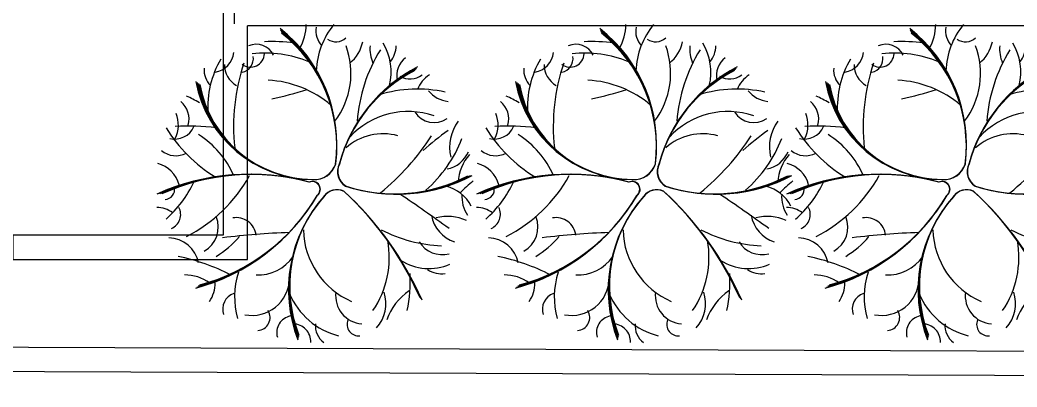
# Model space of a CAD drawing. Header units: inches. Extents: x -98933 to 1585249, y -3352739 to 192771.
# Drawn here: x 20944.5 to 21150.5, y 48380 to 48455.9 of the extents above; entities that cross this region are included whole.
import ezdxf

# ---------------------------------------------------------------- set-up
doc = ezdxf.new("R2010")
doc.units = ezdxf.units.IN
doc.header["$MEASUREMENT"] = 0
for name, color, linetype in [('A site line', 7, 'Continuous'), ('CAY', 94, 'Continuous'), ('fire rated wall', 7, 'Continuous')]:
    doc.layers.add(name, color=color, linetype=linetype)
doc.layers.add('Layer1', color=134, linetype='Continuous', lineweight=0)

# ---------------------------------------------------------------- blocks, each defined once
blk = doc.blocks.new('A$C4DAA3A9E')
at = {"layer": 'CAY'}
for centre, radius, start, end in [((71.6, 452.8), 342.2, 352.9874, 51.7609), ((74.9, 451.9), 338.7, 352.9874, 51.7609), ((78.1, 451.1), 335.3, 352.9874, 51.7609), ((81.4, 450.2), 331.9, 352.9874, 51.7609), ((233.9, 730.9), 109.1, 329.6891, 359.8631), ((414.6, 715.8), 49, 169.6778, 223.7113), ((541.4, 618.6), 175.1, 140.203, 178.1947), ((264.2, 307.9), 383.6, 82.3394, 92.5468), ((411.4, 724.8), 33.8, 234.9321, 313.2415), ((393.7, 706.1), 80.7, 307.7862, 349.2541), ((411.5, 621.6), 127, 345.8794, 31.5271), ((125.8, 671.6), 51.2, 279.4268, 354.5402), ((228.1, 640.1), 45.2, 26.989, 112.3536), ((246.9, 387.5), 277.5, 68.3223, 95.6759), ((263.1, 618.6), 182.9, 322.96, 20.2784), ((824.5, 481.2), 365.3, 148.3668, 175.7309), ((568.6, 674.3), 79, 174.4694, 203.8776), ((489, 682.7), 60.7, 322.1243, 359.3062), ((341.3, 539.1), 224.4, 149.9473, 183.1746), ((635.1, 496.2), 458.7, 161.4244, 186.0955), ((215.2, 664.9), 32, 233.1624, 357.7775), ((189.1, 653.1), 32.8, 282.1401, 7.8919), ((605.2, 612.4), 54.3, 129.1335, 190.2094), ((158.4, 626.3), 49.9, 175.5863, 225.7076), ((210.3, 638.2), 54.8, 178.8709, 240.3726), ((748.9, 321.9), 341.2, 117.2325, 165.0827), ((752.5, 321.4), 344.8, 117.2325, 165.0827), ((756, 320.9), 348.3, 117.2325, 165.0827), ((759.6, 320.4), 351.8, 117.2325, 165.0827), ((360.9, 650.5), 276.1, 190.6009, 269.3889), ((361.3, 647.7), 273.3, 190.6009, 269.3889), ((244.3, 364.1), 238.9, 49.1819, 87.2866), ((581.4, 653.1), 47.3, 240.5921, 306.2228), ((664.1, 555.6), 70.4, 122.4262, 158.3906), ((361.7, 644.9), 270.6, 190.6009, 269.3889), ((362, 642.1), 267.8, 190.6009, 269.3889), ((136.6, 1209.1), 661.3, 281.1188, 288.3767), ((598.3, 290.9), 291.6, 77.262, 107.3482), ((675.6, 619.6), 65.9, 218.6858, 264.1882), ((19.9, 513), 54.3, 345.3935, 49.1598), ((-77.4, 244.2), 353.4, 60.2465, 65.6779), ((-23.3, 500.2), 73, 334.5437, 21.2377), ((577.1, 348.7), 182, 70.8016, 137.4059), ((637.2, 559.4), 53.8, 213.4834, 303.4407), ((771.5, 449.1), 98.9, 143.1596, 193.4123), ((319.9, 679.6), 352, 211.9729, 238.1646), ((41.1, 515.8), 48.3, 256.5299, 336.109), ((75.6, 68.3), 429.2, 81.8669, 94.4128), ((1162.8, -194), 841.3, 125.9438, 130.9474), ((-15.3, 300.7), 209.2, 23.3346, 57.9119), ((519.4, 351.9), 127.8, 74.3184, 131.5501), ((164.8, 774), 553.6, 309.0384, 327.2993), ((421.8, 575.7), 298.9, 310.986, 339.046), ((43.9, 480.6), 51.4, 229.7012, 298.2141), ((654.7, 463.9), 66.2, 280.529, 337.3262), ((799.3, 362.7), 107.1, 139.4516, 176.9574), ((-13.9, 345.9), 67.1, 14.1637, 76.1762), ((360.8, 427.3), 53, 266.8678, 342.0261), ((361.2, 426.7), 52.4, 266.8678, 342.0261), ((361.6, 426.2), 51.9, 266.8678, 342.0261), ((362, 425.6), 51.4, 266.8678, 342.0261), ((453.6, 392.5), 38.6, 153.4198, 238.7288), ((454.1, 392.7), 38.9, 153.4198, 238.7288), ((454.7, 393), 39.3, 153.4198, 238.7288), ((455.2, 393.2), 39.7, 153.4198, 238.7288), ((212.8, -131.7), 518.4, 74.7272, 114.2407), ((214.7, -126.7), 513.2, 74.7272, 114.2407), ((216.6, -121.7), 508, 74.7272, 114.2407), ((218.5, -116.7), 502.8, 74.7272, 114.2407), ((-165, 489.4), 278, 312.0902, 334.1864), ((-86.9, 549), 342.6, 296.9256, 331.1328), ((356.8, 351.8), 18.2, 310.1971, 114.2093), ((357.3, 352), 18, 310.1971, 114.2093), ((357.7, 352.1), 17.8, 310.1971, 114.2093), ((358.2, 352.3), 17.6, 310.1971, 114.2093), ((546.2, 703.4), 361.9, 251.8683, 297.7415), ((547.7, 706.9), 365.6, 251.8683, 297.7415), ((549.2, 710.3), 369.3, 251.8683, 297.7415), ((550.7, 713.8), 373, 251.8683, 297.7415), ((1137.4, -105.9), 629.8, 130.7293, 134.4144), ((18.2, 351.6), 22.8, 272.5206, 11.746), ((414.1, 313.4), 37.4, 64.1571, 144.9717), ((413.9, 314), 37, 64.1571, 144.9717), ((413.8, 314.5), 36.6, 64.1571, 144.9717), ((413.7, 315.1), 36.2, 64.1571, 144.9717), ((-64.8, -189.9), 730.3, 23.8645, 47.4059), ((-69.6, -195.7), 737.8, 23.8645, 47.4059), ((-74.4, -201.4), 745.3, 23.8645, 47.4059), ((-79.2, -207.2), 752.9, 23.8645, 47.4059), ((643.5, 273.5), 88.3, 26.9787, 76.13), ((-31.7, 572.8), 464, 285.1321, 329.5976), ((-27.3, 570.7), 459.4, 285.1321, 329.5976), ((-23, 568.7), 454.7, 285.1321, 329.5976), ((-18.7, 566.6), 450.1, 285.1321, 329.5976), ((624, 121.4), 321.6, 138.4124, 201.0212), ((621.8, 123.9), 318.3, 138.4124, 201.0212), ((619.5, 126.4), 315.1, 138.4124, 201.0212), ((617.3, 128.8), 311.9, 138.4124, 201.0212), ((-1448.8, -2642.1), 3595.4, 53.8701, 56.0677), ((776.9, 334.9), 76.2, 175.4194, 213.9888), ((0.6, 252.3), 58.2, 52.2518, 90.5793), ((19.4, 294.3), 35.6, 294.2905, 27.1401), ((78.9, 264.9), 62.4, 298.4802, 22.9503), ((182.7, 241.3), 45.6, 6.6356, 100.1339), ((709.4, 307.4), 80.2, 190.9007, 251.4542), ((668, 185.5), 104.1, 65.2459, 104.8545), ((359.8, -1414.7), 1668.3, 91.8959, 97.1824), ((520.5, 263.1), 183.9, 181.3599, 246.59), ((667.2, 553), 331, 242.7285, 267.7139), ((25.8, 169.2), 71.3, 10.8837, 88.4892), ((21.2, 386.1), 220.7, 301.4635, 319.756), ((316.7, 195.3), 217.3, 325.7693, 10.3731), ((655.2, 262.9), 61, 211.0778, 285.1312), ((-51.2, -281.9), 490.1, 63.1155, 78.2042), ((233.1, 251.5), 96.4, 266.9392, 326.2045), ((625.5, 292), 122.1, 237.7409, 293.0103), ((365.6, 104.5), 186.9, 162.2918, 195.4173), ((655.4, 221), 63.1, 238.0882, 276.4822), ((63.4, 54), 101.3, 55.0521, 89.7129), ((219.1, 147.8), 85.6, 258.7357, 358.8497), ((233.3, 141.6), 348.7, 348.6722, 2.7521), ((58, 136.6), 76.2, 326.3348, 0.2761), ((475.8, 107.5), 65.1, 172.8016, 265.6564), ((443.2, 89.1), 83.1, 317.9446, 18.6273), ((657.5, 6.1), 137, 124.7312, 160.552), ((189.9, 76.4), 38.5, 109.7766, 198.8384), ((458.6, 176.9), 166.8, 202.6674, 255.758), ((230.2, 57.3), 30, 273.9337, 31.7343), ((315, 22.4), 39.4, 102.0332, 195.0071), ((463.5, 41.6), 26.6, 157.6352, 276.6969), ((313.1, 2), 40.6, 357.1864, 89.859), ((411.9, 38.4), 47.7, 174.9157, 233.527)]:
    blk.add_arc(centre, radius, start, end, dxfattribs=at)
blk = doc.blocks.new('bfg')
at = {"layer": 'fire rated wall'}
h = blk.add_hatch(color=1, dxfattribs=at)
h.dxf.hatch_style = 1
h.paths.add_polyline_path([(9432308.67, -5613534.51), (9432321.43, -5613547.26), (9432334.18, -5613534.51)])
h.paths.add_polyline_path([(9432334.18, -5613534.51), (9432321.43, -5613521.75), (9432308.67, -5613534.51)])
h.paths.add_polyline_path([(9432334.18, -5613534.51), (9432359.68, -5613534.51), (9432346.93, -5613521.75)])
h.paths.add_polyline_path([(9432334.18, -5613534.51), (9432346.93, -5613547.26), (9432359.68, -5613534.51)])
at = {"layer": 'fire rated wall', "color": 1, "elevation": 0}
for points in [[(9432321.43, -5613547.26), (9432334.18, -5613534.51), (9432321.43, -5613521.75), (9432308.67, -5613534.51)], [(9432346.93, -5613547.26), (9432359.68, -5613534.51), (9432346.93, -5613521.75), (9432334.18, -5613534.51)]]:
    blk.add_lwpolyline(points, close=True, dxfattribs=at)
blk.add_lwpolyline([(9432291.67, -5613534.51), (9432376.69, -5613534.51)], dxfattribs=at)
blk = doc.blocks.new('3HR RATE')
at = {"layer": 'fire rated wall', "xscale": 1.292997314696549, "yscale": 1.292997314696549, "zscale": 1.292997314696549}
for p in [(-12191616.17, 7245476.71), (-12191583.19, 7245476.71)]:
    blk.add_blockref('bfg', p, dxfattribs=at)

msp = doc.modelspace()

# ---------------------------------------------------------------- linework, layer by layer
at = {"layer": 'A site line', "color": 7, "lineweight": -3, "ltscale": 30, "elevation": -9.7}
for points in [[(20991.47, 48584.67), (20991.47, 48972.11), (20991.47, 48982.11), (20942.98, 48982.11), (20942.98, 48977.11), (20986.47, 48977.11), (20986.47, 48411.36), (20942.98, 48411.36), (20942.98, 48406.36)], [(20986.47, 48972.11), (20986.47, 48454.67)], [(20942.98, 48406.36), (20991.47, 48406.36), (20991.47, 48454.67)]]:
    msp.add_lwpolyline(points, dxfattribs=at)
at = {"layer": 'A site line', "color": 7, "ltscale": 30, "elevation": -11.61}
for points in [[(21782.77, 48873.42), (21770.56, 48379.96), (19271.7, 48389.62)], [(21777.77, 48873.55), (21765.68, 48384.98), (19271.72, 48394.62)], [(21293.58, 48454.67), (20991.47, 48454.67)]]:
    msp.add_lwpolyline(points, dxfattribs=at)

# ---------------------------------------------------------------- block references
at = {"layer": 'CAY', "color": 7, "xscale": 0.08999999999650754, "yscale": 0.08999999999650754, "zscale": 0.09000000000014552}
for p in [(20972.73, 48389.19, -11.6), (21038.8, 48389.19, -11.6), (21102.85, 48389.19, -11.6)]:
    msp.add_blockref('A$C4DAA3A9E', p, dxfattribs=at)
at = {"layer": 'Layer1', "xscale": 0.2533935670508072, "yscale": 0.2533935670508072, "zscale": 0.2533935670521235, "rotation": 90}
msp.add_blockref('3HR RATE', (17743.22, 47362.59, -11.61), dxfattribs=at)

doc.saveas('drawing.dxf')
